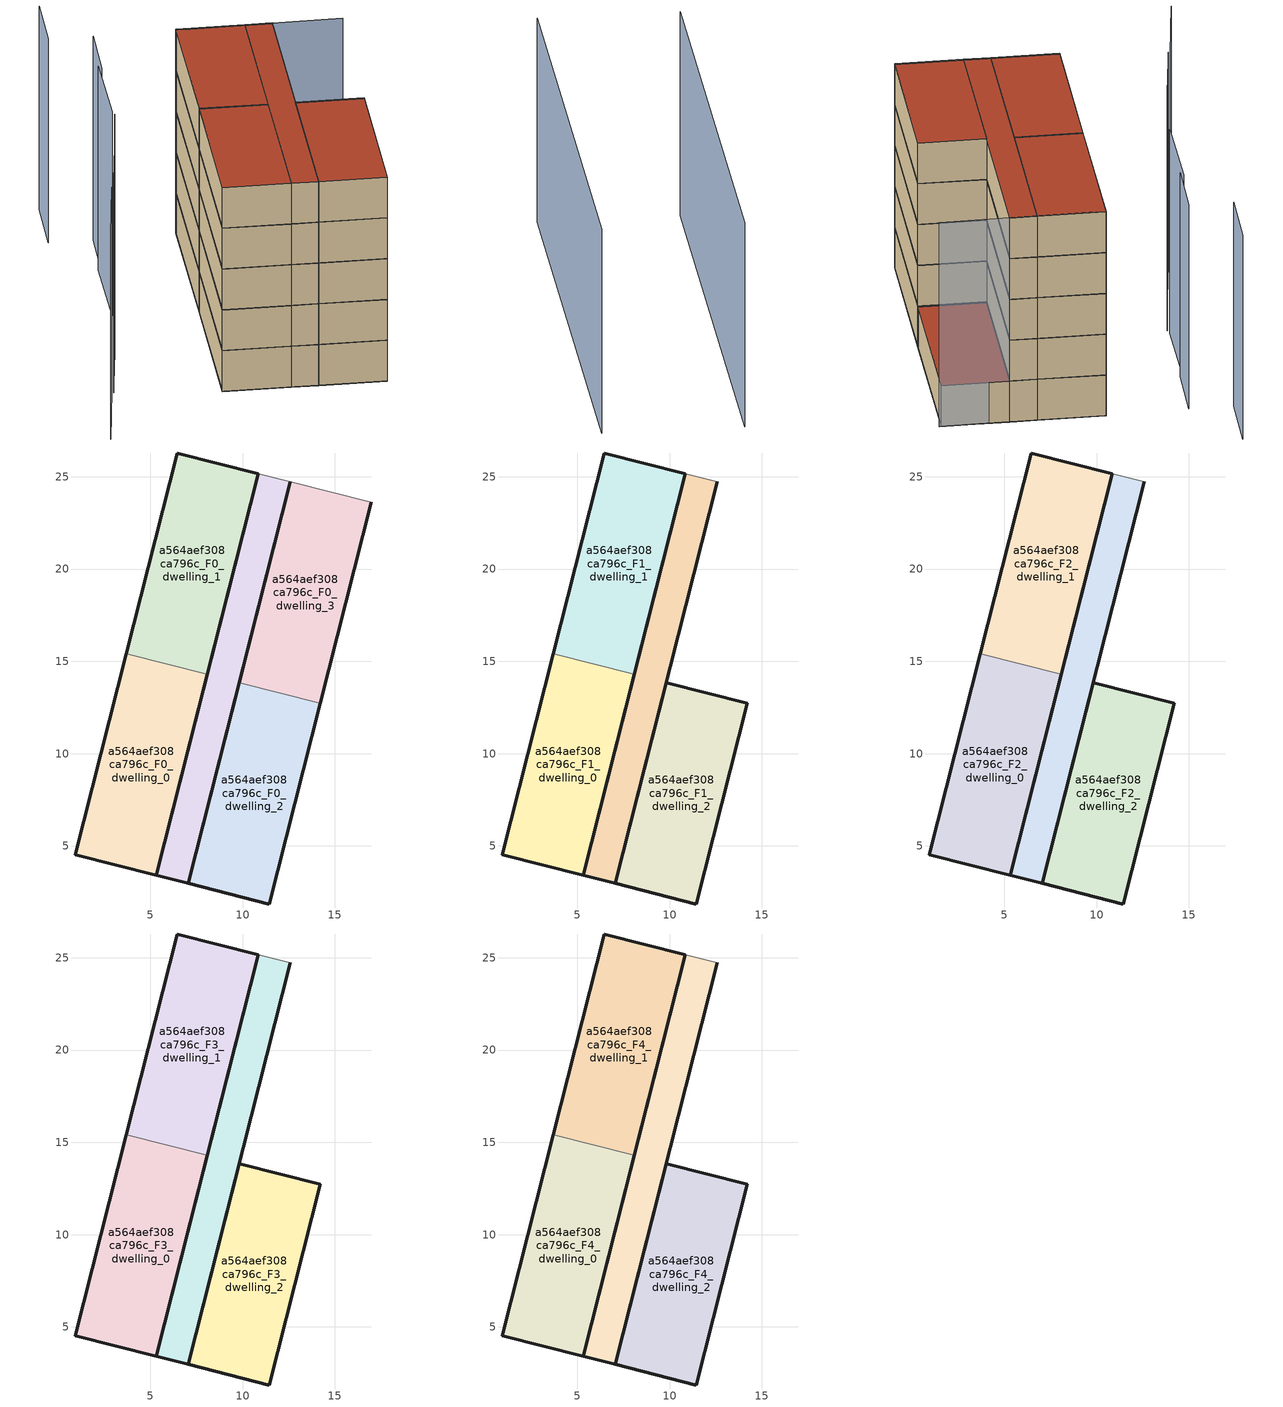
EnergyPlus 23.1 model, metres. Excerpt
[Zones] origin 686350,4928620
a564aef308ca796c_F0_dwelling_0
 floor ground (EU_floor_Construction): 5.31,3.42 8.08,14.29 3.7,15.41 0.93,4.53 z0
 wall outside (EU_wall_Construction): 8.08,14.29 5.31,3.42 0.93,4.53 3.7,15.41 z0:3
 wall to a564aef308ca796c_F0_dwelling_1 (EU_wall_Construction): 3.7,15.41 8.08,14.29 z0:3
a564aef308ca796c_F0_dwelling_1
 floor ground (EU_floor_Construction): 8.08,14.29 10.84,25.17 6.46,26.28 3.7,15.41 z0
 wall outside (EU_wall_Construction): 3.7,15.41 6.46,26.28 10.84,25.17 8.08,14.29 z0:3
a564aef308ca796c_F0_dwelling_2
 floor ground (EU_floor_Construction): 11.44,1.86 14.21,12.74 9.82,13.85 7.06,2.97 z0
 wall outside (EU_wall_Construction): 14.21,12.74 11.44,1.86 7.06,2.97 9.82,13.85 z0:3
 wall to a564aef308ca796c_F0_dwelling_3 (EU_wall_Construction): 9.82,13.85 14.21,12.74 z0:3
a564aef308ca796c_F0_dwelling_3
 floor ground (EU_floor_Construction): 14.21,12.74 16.97,23.61 12.59,24.73 9.82,13.85 z0
 wall outside (EU_wall_Construction): 9.82,13.85 12.59,24.73 / 16.97,23.61 14.21,12.74 z0:3
 wall adiabatic (EU_wall_Construction): 12.59,24.73 16.97,23.61 z0:3
 roof outside (EU_roof_Construction): 16.97,23.61 14.21,12.74 9.82,13.85 12.59,24.73 z3
a564aef308ca796c_F0_circulation
 floor ground (EU_floor_Construction): 7.06,2.97 12.59,24.73 10.84,25.17 5.31,3.42 z0
 wall outside (EU_wall_Construction): 12.59,24.73 7.06,2.97 5.31,3.42 10.84,25.17 z0:3
 wall adiabatic (EU_wall_Construction): 10.84,25.17 12.59,24.73 z0:3
a564aef308ca796c_F1_dwelling_0
 floor to a564aef308ca796c_F0_dwelling_0 (EU_floor_Construction): 5.31,3.42 8.08,14.29 3.7,15.41 0.93,4.53 z3
 wall outside (EU_wall_Construction): 8.08,14.29 5.31,3.42 0.93,4.53 3.7,15.41 z3:6
 wall to a564aef308ca796c_F1_dwelling_1 (EU_wall_Construction): 3.7,15.41 8.08,14.29 z3:6
a564aef308ca796c_F1_dwelling_1
 floor to a564aef308ca796c_F0_dwelling_1 (EU_floor_Construction): 8.08,14.29 10.84,25.17 6.46,26.28 3.7,15.41 z3
 wall outside (EU_wall_Construction): 3.7,15.41 6.46,26.28 10.84,25.17 8.08,14.29 z3:6
a564aef308ca796c_F1_dwelling_2
 floor to a564aef308ca796c_F0_dwelling_2 (EU_floor_Construction): 11.44,1.86 14.21,12.74 9.82,13.85 7.06,2.97 z3
 wall outside (EU_wall_Construction): 7.06,2.97 9.82,13.85 14.21,12.74 11.44,1.86 7.06,2.97 z3:6
a564aef308ca796c_F1_circulation
 floor to a564aef308ca796c_F0_circulation (EU_floor_Construction): 7.06,2.97 12.59,24.73 10.84,25.17 5.31,3.42 z3
 wall outside (EU_wall_Construction): 12.59,24.73 7.06,2.97 5.31,3.42 10.84,25.17 z3:6
 wall adiabatic (EU_wall_Construction): 10.84,25.17 12.59,24.73 z3:6
a564aef308ca796c_F2_dwelling_0
 floor to a564aef308ca796c_F1_dwelling_0 (EU_floor_Construction): 5.31,3.42 8.08,14.29 3.7,15.41 0.93,4.53 z6
 wall outside (EU_wall_Construction): 8.08,14.29 5.31,3.42 0.93,4.53 3.7,15.41 z6:9
 wall to a564aef308ca796c_F2_dwelling_1 (EU_wall_Construction): 3.7,15.41 8.08,14.29 z6:9
a564aef308ca796c_F2_dwelling_1
 floor to a564aef308ca796c_F1_dwelling_1 (EU_floor_Construction): 8.08,14.29 10.84,25.17 6.46,26.28 3.7,15.41 z6
 wall outside (EU_wall_Construction): 3.7,15.41 6.46,26.28 10.84,25.17 8.08,14.29 z6:9
a564aef308ca796c_F2_dwelling_2
 floor to a564aef308ca796c_F1_dwelling_2 (EU_floor_Construction): 11.44,1.86 14.21,12.74 9.82,13.85 7.06,2.97 z6
 wall outside (EU_wall_Construction): 7.06,2.97 9.82,13.85 14.21,12.74 11.44,1.86 7.06,2.97 z6:9
a564aef308ca796c_F2_circulation
 floor to a564aef308ca796c_F1_circulation (EU_floor_Construction): 7.06,2.97 12.59,24.73 10.84,25.17 5.31,3.42 z6
 wall outside (EU_wall_Construction): 12.59,24.73 7.06,2.97 5.31,3.42 10.84,25.17 z6:9
 wall adiabatic (EU_wall_Construction): 10.84,25.17 12.59,24.73 z6:9
a564aef308ca796c_F3_dwelling_0
 floor to a564aef308ca796c_F2_dwelling_0 (EU_floor_Construction): 5.31,3.42 8.08,14.29 3.7,15.41 0.93,4.53 z9
 wall outside (EU_wall_Construction): 8.08,14.29 5.31,3.42 0.93,4.53 3.7,15.41 z9:12
 wall to a564aef308ca796c_F3_dwelling_1 (EU_wall_Construction): 3.7,15.41 8.08,14.29 z9:12
a564aef308ca796c_F3_dwelling_1
 floor to a564aef308ca796c_F2_dwelling_1 (EU_floor_Construction): 8.08,14.29 10.84,25.17 6.46,26.28 3.7,15.41 z9
 wall outside (EU_wall_Construction): 3.7,15.41 6.46,26.28 10.84,25.17 8.08,14.29 z9:12
a564aef308ca796c_F3_dwelling_2
 floor to a564aef308ca796c_F2_dwelling_2 (EU_floor_Construction): 11.44,1.86 14.21,12.74 9.82,13.85 7.06,2.97 z9
 wall outside (EU_wall_Construction): 7.06,2.97 9.82,13.85 14.21,12.74 11.44,1.86 7.06,2.97 z9:12
a564aef308ca796c_F3_circulation
 floor to a564aef308ca796c_F2_circulation (EU_floor_Construction): 7.06,2.97 12.59,24.73 10.84,25.17 5.31,3.42 z9
 wall outside (EU_wall_Construction): 12.59,24.73 7.06,2.97 5.31,3.42 10.84,25.17 z9:12
 wall adiabatic (EU_wall_Construction): 10.84,25.17 12.59,24.73 z9:12
a564aef308ca796c_F4_dwelling_0
 floor to a564aef308ca796c_F3_dwelling_0 (EU_floor_Construction): 5.31,3.42 8.08,14.29 3.7,15.41 0.93,4.53 z12
 wall outside (EU_wall_Construction): 8.08,14.29 5.31,3.42 0.93,4.53 3.7,15.41 z12:15
 wall to a564aef308ca796c_F4_dwelling_1 (EU_wall_Construction): 3.7,15.41 8.08,14.29 z12:15
 roof outside (EU_roof_Construction): 8.08,14.29 5.31,3.42 0.93,4.53 3.7,15.41 z15
a564aef308ca796c_F4_dwelling_1
 floor to a564aef308ca796c_F3_dwelling_1 (EU_floor_Construction): 8.08,14.29 10.84,25.17 6.46,26.28 3.7,15.41 z12
 wall outside (EU_wall_Construction): 3.7,15.41 6.46,26.28 10.84,25.17 8.08,14.29 z12:15
 roof outside (EU_roof_Construction): 10.84,25.17 8.08,14.29 3.7,15.41 6.46,26.28 z15
a564aef308ca796c_F4_dwelling_2
 floor to a564aef308ca796c_F3_dwelling_2 (EU_floor_Construction): 11.44,1.86 14.21,12.74 9.82,13.85 7.06,2.97 z12
 wall outside (EU_wall_Construction): 7.06,2.97 9.82,13.85 14.21,12.74 11.44,1.86 7.06,2.97 z12:15
 roof outside (EU_roof_Construction): 14.21,12.74 11.44,1.86 7.06,2.97 9.82,13.85 z15
a564aef308ca796c_F4_circulation
 floor to a564aef308ca796c_F3_circulation (EU_floor_Construction): 7.06,2.97 12.59,24.73 10.84,25.17 5.31,3.42 z12
 wall outside (EU_wall_Construction): 12.59,24.73 7.06,2.97 5.31,3.42 10.84,25.17 z12:15
 wall adiabatic (EU_wall_Construction): 10.84,25.17 12.59,24.73 z12:15
 roof outside (EU_roof_Construction): 12.59,24.73 7.06,2.97 5.31,3.42 10.84,25.17 z15
shading: 21.65,-10.12 28.85,18.87 / -5.73,7.26 -8.29,1.09 / -3.94,11.3 -5.69,7.03 / -1.72,16.67 -3.91,11.29 / -0.17,23.37 -1.73,17.07 / 1.1,27.38 -0.06,23.03 / -0.57,32.62 -1.77,28.15 / 17.1,23.63 7.06,26.01 z0:15
[Building]
EU S2 Campaign: North Axis=0; Terrain=City; Solar Distribution=FullExterior
[Site:Location]
Bologna: Latitude=44.5; Longitude=11.25; Time Zone=1; Elevation=37
[SizingPeriod:WeatherFileDays]
AnnualSizingPeriod: Begin Month=1; Begin Day of Month=1; End Month=12; End Day of Month=31; Day of Week for Start Day=Monday; Use Weather File Daylight Saving Period=No; Use Weather File Rain and Snow Indicators=No
[MATERIAL]
EU_InternalMass_Material: Roughness=MediumRough; Thickness=0.1; Conductivity=1; Density=1800; Specific Heat=900; Thermal Absorptance=0.9; Solar Absorptance=0.7; Visible Absorptance=0.7
[MATERIAL:NOMASS] Roughness=MediumRough; Thermal Absorptance=0.9; Solar Absorptance=0.7; Visible Absorptance=0.7
Name | Thermal Resistance
EU_wall_NoMass | 0.905828
EU_roof_NoMass | 0.37593
EU_floor_NoMass | 0.67114
[CONSTRUCTION]
EU_wall_Construction: EU_wall_NoMass
EU_roof_Construction: EU_roof_NoMass
EU_floor_Construction: EU_floor_NoMass
EU_InternalMass_Construction: EU_InternalMass_Material
[ZONE] Type=1; Multiplier=1; Ceiling Height=autocalculate; Floor Area=autocalculate; Part of Total Floor Area=Yes
Name | Volume
a564aef308ca796c_F0_dwelling_0; a564aef308ca796c_F1_dwelling_0; a564aef308ca796c_F2_dwelling_0; a564aef308ca796c_F3_dwelling_0; a564aef308ca796c_F4_dwelling_0 | 152.25
a564aef308ca796c_F0_dwelling_1; a564aef308ca796c_F1_dwelling_1; a564aef308ca796c_F2_dwelling_1; a564aef308ca796c_F3_dwelling_1; a564aef308ca796c_F4_dwelling_1 | 152.247
a564aef308ca796c_F0_dwelling_2; a564aef308ca796c_F1_dwelling_2; a564aef308ca796c_F2_dwelling_2; a564aef308ca796c_F3_dwelling_2; a564aef308ca796c_F4_dwelling_2; a564aef308ca796c_F0_dwelling_3 | 152.262
a564aef308ca796c_F0_circulation; a564aef308ca796c_F1_circulation; a564aef308ca796c_F2_circulation; a564aef308ca796c_F3_circulation; a564aef308ca796c_F4_circulation | 121.172
[INTERNALMASS] Construction=EU_InternalMass_Construction
Name | Zone or ZoneList | Surface Area
a564aef308ca796c_F0_dwelling_0_EU_InternalMass | a564aef308ca796c_F0_dwelling_0 | 50.747
a564aef308ca796c_F0_dwelling_1_EU_InternalMass | a564aef308ca796c_F0_dwelling_1 | 50.747
a564aef308ca796c_F0_dwelling_2_EU_InternalMass | a564aef308ca796c_F0_dwelling_2 | 50.7479
a564aef308ca796c_F0_dwelling_3_EU_InternalMass | a564aef308ca796c_F0_dwelling_3 | 50.7479
a564aef308ca796c_F1_dwelling_0_EU_InternalMass | a564aef308ca796c_F1_dwelling_0 | 50.747
a564aef308ca796c_F1_dwelling_1_EU_InternalMass | a564aef308ca796c_F1_dwelling_1 | 50.747
a564aef308ca796c_F1_dwelling_2_EU_InternalMass | a564aef308ca796c_F1_dwelling_2 | 101.496
a564aef308ca796c_F2_dwelling_0_EU_InternalMass | a564aef308ca796c_F2_dwelling_0 | 50.747
a564aef308ca796c_F2_dwelling_1_EU_InternalMass | a564aef308ca796c_F2_dwelling_1 | 50.747
a564aef308ca796c_F2_dwelling_2_EU_InternalMass | a564aef308ca796c_F2_dwelling_2 | 101.496
a564aef308ca796c_F3_dwelling_0_EU_InternalMass | a564aef308ca796c_F3_dwelling_0 | 50.747
a564aef308ca796c_F3_dwelling_1_EU_InternalMass | a564aef308ca796c_F3_dwelling_1 | 50.747
a564aef308ca796c_F3_dwelling_2_EU_InternalMass | a564aef308ca796c_F3_dwelling_2 | 101.496
a564aef308ca796c_F4_dwelling_0_EU_InternalMass | a564aef308ca796c_F4_dwelling_0 | 50.747
a564aef308ca796c_F4_dwelling_1_EU_InternalMass | a564aef308ca796c_F4_dwelling_1 | 50.747
a564aef308ca796c_F4_dwelling_2_EU_InternalMass | a564aef308ca796c_F4_dwelling_2 | 101.496
[OTHEREQUIPMENT] Fuel Type=Electricity; Design Level Calculation Method=Watts/Area; Power per Zone Floor Area=1; Fraction Latent=0; Fraction Radiant=0; Fraction Lost=0; Carbon Dioxide Generation Rate=0; EndUse Subcategory=EU_Step8_InternalGains
Name | Zone or ZoneList or Space or SpaceList | Schedule
EU_Step8_InternalGain_a564aef308ca796c_F0_dwelling_0_f000 | a564aef308ca796c_F0_dwelling_0 | EU_Step8_GainSchedule_a564aef308ca796c_F0_dwelling_0_f000
EU_Step8_InternalGain_a564aef308ca796c_F0_dwelling_1_f000 | a564aef308ca796c_F0_dwelling_1 | EU_Step8_GainSchedule_a564aef308ca796c_F0_dwelling_1_f000
EU_Step8_InternalGain_a564aef308ca796c_F0_dwelling_2_f000 | a564aef308ca796c_F0_dwelling_2 | EU_Step8_GainSchedule_a564aef308ca796c_F0_dwelling_2_f000
EU_Step8_InternalGain_a564aef308ca796c_F0_dwelling_3_f000 | a564aef308ca796c_F0_dwelling_3 | EU_Step8_GainSchedule_a564aef308ca796c_F0_dwelling_3_f000
EU_Step8_InternalGain_a564aef308ca796c_F1_dwelling_0_f000 | a564aef308ca796c_F1_dwelling_0 | EU_Step8_GainSchedule_a564aef308ca796c_F1_dwelling_0_f000
EU_Step8_InternalGain_a564aef308ca796c_F1_dwelling_1_f000 | a564aef308ca796c_F1_dwelling_1 | EU_Step8_GainSchedule_a564aef308ca796c_F1_dwelling_1_f000
EU_Step8_InternalGain_a564aef308ca796c_F1_dwelling_2_f000 | a564aef308ca796c_F1_dwelling_2 | EU_Step8_GainSchedule_a564aef308ca796c_F1_dwelling_2_f000
EU_Step8_InternalGain_a564aef308ca796c_F2_dwelling_0_f000 | a564aef308ca796c_F2_dwelling_0 | EU_Step8_GainSchedule_a564aef308ca796c_F2_dwelling_0_f000
EU_Step8_InternalGain_a564aef308ca796c_F2_dwelling_1_f000 | a564aef308ca796c_F2_dwelling_1 | EU_Step8_GainSchedule_a564aef308ca796c_F2_dwelling_1_f000
EU_Step8_InternalGain_a564aef308ca796c_F2_dwelling_2_f000 | a564aef308ca796c_F2_dwelling_2 | EU_Step8_GainSchedule_a564aef308ca796c_F2_dwelling_2_f000
EU_Step8_InternalGain_a564aef308ca796c_F3_dwelling_0_f000 | a564aef308ca796c_F3_dwelling_0 | EU_Step8_GainSchedule_a564aef308ca796c_F3_dwelling_0_f000
EU_Step8_InternalGain_a564aef308ca796c_F3_dwelling_1_f000 | a564aef308ca796c_F3_dwelling_1 | EU_Step8_GainSchedule_a564aef308ca796c_F3_dwelling_1_f000
EU_Step8_InternalGain_a564aef308ca796c_F3_dwelling_2_f000 | a564aef308ca796c_F3_dwelling_2 | EU_Step8_GainSchedule_a564aef308ca796c_F3_dwelling_2_f000
EU_Step8_InternalGain_a564aef308ca796c_F4_dwelling_0_f000 | a564aef308ca796c_F4_dwelling_0 | EU_Step8_GainSchedule_a564aef308ca796c_F4_dwelling_0_f000
EU_Step8_InternalGain_a564aef308ca796c_F4_dwelling_1_f000 | a564aef308ca796c_F4_dwelling_1 | EU_Step8_GainSchedule_a564aef308ca796c_F4_dwelling_1_f000
EU_Step8_InternalGain_a564aef308ca796c_F4_dwelling_2_f000 | a564aef308ca796c_F4_dwelling_2 | EU_Step8_GainSchedule_a564aef308ca796c_F4_dwelling_2_f000
[ZONEINFILTRATION:DESIGNFLOWRATE] Schedule=EU_AlwaysOn; Design Flow Rate Calculation Method=Flow/Area; Flow Rate per Floor Area=0.0005; Constant Term Coefficient=1; Temperature Term Coefficient=0; Velocity Term Coefficient=0; Velocity Squared Term Coefficient=0
Name | Zone or ZoneList or Space or SpaceList
EU_Circulation_Infiltration_a564aef308ca796c_F0_circulation | a564aef308ca796c_F0_circulation
EU_Circulation_Infiltration_a564aef308ca796c_F1_circulation | a564aef308ca796c_F1_circulation
EU_Circulation_Infiltration_a564aef308ca796c_F2_circulation | a564aef308ca796c_F2_circulation
EU_Circulation_Infiltration_a564aef308ca796c_F3_circulation | a564aef308ca796c_F3_circulation
EU_Circulation_Infiltration_a564aef308ca796c_F4_circulation | a564aef308ca796c_F4_circulation
[ZONEVENTILATION:DESIGNFLOWRATE] Schedule=EU_AlwaysOn; Design Flow Rate Calculation Method=AirChanges/Hour; Air Changes per Hour=0.73129; Ventilation Type=Natural; Fan Pressure Rise=0; Fan Total Efficiency=1; Constant Term Coefficient=1; Temperature Term Coefficient=0; Velocity Term Coefficient=0; Velocity Squared Term Coefficient=0; Minimum Indoor Temperature=-100; Maximum Indoor Temperature=100; Delta Temperature=-100; Minimum Outdoor Temperature=-100; Maximum Outdoor Temperature=100; Maximum Wind Speed=40
Name | Zone or ZoneList or Space or SpaceList
EU_ConstantAir_a564aef308ca796c_F0_dwelling_0 | a564aef308ca796c_F0_dwelling_0
EU_ConstantAir_a564aef308ca796c_F0_dwelling_1 | a564aef308ca796c_F0_dwelling_1
EU_ConstantAir_a564aef308ca796c_F0_dwelling_2 | a564aef308ca796c_F0_dwelling_2
EU_ConstantAir_a564aef308ca796c_F0_dwelling_3 | a564aef308ca796c_F0_dwelling_3
EU_ConstantAir_a564aef308ca796c_F1_dwelling_0 | a564aef308ca796c_F1_dwelling_0
EU_ConstantAir_a564aef308ca796c_F1_dwelling_1 | a564aef308ca796c_F1_dwelling_1
EU_ConstantAir_a564aef308ca796c_F1_dwelling_2 | a564aef308ca796c_F1_dwelling_2
EU_ConstantAir_a564aef308ca796c_F2_dwelling_0 | a564aef308ca796c_F2_dwelling_0
EU_ConstantAir_a564aef308ca796c_F2_dwelling_1 | a564aef308ca796c_F2_dwelling_1
EU_ConstantAir_a564aef308ca796c_F2_dwelling_2 | a564aef308ca796c_F2_dwelling_2
EU_ConstantAir_a564aef308ca796c_F3_dwelling_0 | a564aef308ca796c_F3_dwelling_0
EU_ConstantAir_a564aef308ca796c_F3_dwelling_1 | a564aef308ca796c_F3_dwelling_1
EU_ConstantAir_a564aef308ca796c_F3_dwelling_2 | a564aef308ca796c_F3_dwelling_2
EU_ConstantAir_a564aef308ca796c_F4_dwelling_0 | a564aef308ca796c_F4_dwelling_0
EU_ConstantAir_a564aef308ca796c_F4_dwelling_1 | a564aef308ca796c_F4_dwelling_1
EU_ConstantAir_a564aef308ca796c_F4_dwelling_2 | a564aef308ca796c_F4_dwelling_2
[HVACTEMPLATE:THERMOSTAT] Constant Heating Setpoint=20; Constant Cooling Setpoint=50
EU_HeatOnly_a564aef308ca796c_F0_dwelling_0; EU_HeatOnly_a564aef308ca796c_F0_dwelling_1; EU_HeatOnly_a564aef308ca796c_F0_dwelling_2; EU_HeatOnly_a564aef308ca796c_F0_dwelling_3; EU_HeatOnly_a564aef308ca796c_F1_dwelling_0; EU_HeatOnly_a564aef308ca796c_F1_dwelling_1; EU_HeatOnly_a564aef308ca796c_F1_dwelling_2; EU_HeatOnly_a564aef308ca796c_F2_dwelling_0; EU_HeatOnly_a564aef308ca796c_F2_dwelling_1; EU_HeatOnly_a564aef308ca796c_F2_dwelling_2; EU_HeatOnly_a564aef308ca796c_F3_dwelling_0; EU_HeatOnly_a564aef308ca796c_F3_dwelling_1; EU_HeatOnly_a564aef308ca796c_F3_dwelling_2; EU_HeatOnly_a564aef308ca796c_F4_dwelling_0; EU_HeatOnly_a564aef308ca796c_F4_dwelling_1; EU_HeatOnly_a564aef308ca796c_F4_dwelling_2
[HVACTEMPLATE:ZONE:IDEALLOADSAIRSYSTEM] System Availability Schedule=EU_AlwaysOn; Maximum Heating Supply Air Temperature=50; Minimum Cooling Supply Air Temperature=13; Maximum Heating Supply Air Humidity Ratio=0.0156; Minimum Cooling Supply Air Humidity Ratio=0.0077; Heating Limit=NoLimit; Cooling Limit=NoLimit; Heating Availability Schedule=EU_AlwaysOn; Cooling Availability Schedule=EU_CoolingOff; Dehumidification Control Type=ConstantSensibleHeatRatio; Cooling Sensible Heat Ratio=0.7; Dehumidification Setpoint=60; Humidification Control Type=None; Humidification Setpoint=30; Outdoor Air Method=None; Outdoor Air Flow Rate per Person=0.00944; Outdoor Air Flow Rate per Zone Floor Area=0; Outdoor Air Flow Rate per Zone=0; Demand Controlled Ventilation Type=None; Outdoor Air Economizer Type=NoEconomizer; Heat Recovery Type=None; Sensible Heat Recovery Effectiveness=0.7; Latent Heat Recovery Effectiveness=0.65
Name | Template Thermostat
a564aef308ca796c_F0_dwelling_0 | EU_HeatOnly_a564aef308ca796c_F0_dwelling_0
a564aef308ca796c_F0_dwelling_1 | EU_HeatOnly_a564aef308ca796c_F0_dwelling_1
a564aef308ca796c_F0_dwelling_2 | EU_HeatOnly_a564aef308ca796c_F0_dwelling_2
a564aef308ca796c_F0_dwelling_3 | EU_HeatOnly_a564aef308ca796c_F0_dwelling_3
a564aef308ca796c_F1_dwelling_0 | EU_HeatOnly_a564aef308ca796c_F1_dwelling_0
a564aef308ca796c_F1_dwelling_1 | EU_HeatOnly_a564aef308ca796c_F1_dwelling_1
a564aef308ca796c_F1_dwelling_2 | EU_HeatOnly_a564aef308ca796c_F1_dwelling_2
a564aef308ca796c_F2_dwelling_0 | EU_HeatOnly_a564aef308ca796c_F2_dwelling_0
a564aef308ca796c_F2_dwelling_1 | EU_HeatOnly_a564aef308ca796c_F2_dwelling_1
a564aef308ca796c_F2_dwelling_2 | EU_HeatOnly_a564aef308ca796c_F2_dwelling_2
a564aef308ca796c_F3_dwelling_0 | EU_HeatOnly_a564aef308ca796c_F3_dwelling_0
a564aef308ca796c_F3_dwelling_1 | EU_HeatOnly_a564aef308ca796c_F3_dwelling_1
a564aef308ca796c_F3_dwelling_2 | EU_HeatOnly_a564aef308ca796c_F3_dwelling_2
a564aef308ca796c_F4_dwelling_0 | EU_HeatOnly_a564aef308ca796c_F4_dwelling_0
a564aef308ca796c_F4_dwelling_1 | EU_HeatOnly_a564aef308ca796c_F4_dwelling_1
a564aef308ca796c_F4_dwelling_2 | EU_HeatOnly_a564aef308ca796c_F4_dwelling_2
[SIZING:ZONE] Zone Cooling Design Supply Air Temperature Input Method=SupplyAirTemperature; Zone Cooling Design Supply Air Temperature=13; Zone Heating Design Supply Air Temperature Input Method=SupplyAirTemperature; Zone Heating Design Supply Air Temperature=50; Zone Cooling Design Supply Air Humidity Ratio=0.008; Zone Heating Design Supply Air Humidity Ratio=0.008; Cooling Design Air Flow Method=DesignDay; Cooling Design Air Flow Rate=0; Cooling Minimum Air Flow per Zone Floor Area=0.000762; Cooling Minimum Air Flow=0; Cooling Minimum Air Flow Fraction=0.2; Heating Design Air Flow Method=DesignDay; Heating Design Air Flow Rate=0; Heating Maximum Air Flow per Zone Floor Area=0.002032; Heating Maximum Air Flow=0.141576; Heating Maximum Air Flow Fraction=0.3; Account for Dedicated Outdoor Air System=No; Dedicated Outdoor Air System Control Strategy=NeutralSupplyAir; Dedicated Outdoor Air Low Setpoint Temperature for Design=autosize; Dedicated Outdoor Air High Setpoint Temperature for Design=autosize; Zone Load Sizing Method=Sensible Load Only No Latent Load; Zone Latent Cooling Design Supply Air Humidity Ratio Input Method=HumidityRatioDifference; Zone Cooling Design Supply Air Humidity Ratio Difference=0.005; Zone Latent Heating Design Supply Air Humidity Ratio Input Method=HumidityRatioDifference; Zone Humidification Design Supply Air Humidity Ratio Difference=0.005
a564aef308ca796c_F0_dwelling_0; a564aef308ca796c_F0_dwelling_1; a564aef308ca796c_F0_dwelling_2; a564aef308ca796c_F0_dwelling_3; a564aef308ca796c_F1_dwelling_0; a564aef308ca796c_F1_dwelling_1; a564aef308ca796c_F1_dwelling_2; a564aef308ca796c_F2_dwelling_0; a564aef308ca796c_F2_dwelling_1; a564aef308ca796c_F2_dwelling_2; a564aef308ca796c_F3_dwelling_0; a564aef308ca796c_F3_dwelling_1; a564aef308ca796c_F3_dwelling_2; a564aef308ca796c_F4_dwelling_0; a564aef308ca796c_F4_dwelling_1; a564aef308ca796c_F4_dwelling_2
[SCHEDULE:CONSTANT]
Name | Hourly Value
EU_AlwaysOn | 1
EU_CoolingOff | 0
[SCHEDULE:FILE] Column Number=1; Rows to Skip at Top=0; Number of Hours of Data=8760; Column Separator=Comma; Interpolate to Timestep=No; Minutes per Item=60; Adjust Schedule for Daylight Savings=Yes
Name | File
EU_Step8_GainSchedule_a564aef308ca796c_F0_dwelling_0_f000 | ../../schedules/a564aef308ca796c/a564aef308ca796c_F0_dwelling_0_f000_gain.csv
EU_Step8_GainSchedule_a564aef308ca796c_F0_dwelling_1_f000 | ../../schedules/a564aef308ca796c/a564aef308ca796c_F0_dwelling_1_f000_gain.csv
EU_Step8_GainSchedule_a564aef308ca796c_F0_dwelling_2_f000 | ../../schedules/a564aef308ca796c/a564aef308ca796c_F0_dwelling_2_f000_gain.csv
EU_Step8_GainSchedule_a564aef308ca796c_F0_dwelling_3_f000 | ../../schedules/a564aef308ca796c/a564aef308ca796c_F0_dwelling_3_f000_gain.csv
EU_Step8_GainSchedule_a564aef308ca796c_F1_dwelling_0_f000 | ../../schedules/a564aef308ca796c/a564aef308ca796c_F1_dwelling_0_f000_gain.csv
EU_Step8_GainSchedule_a564aef308ca796c_F1_dwelling_1_f000 | ../../schedules/a564aef308ca796c/a564aef308ca796c_F1_dwelling_1_f000_gain.csv
EU_Step8_GainSchedule_a564aef308ca796c_F1_dwelling_2_f000 | ../../schedules/a564aef308ca796c/a564aef308ca796c_F1_dwelling_2_f000_gain.csv
EU_Step8_GainSchedule_a564aef308ca796c_F2_dwelling_0_f000 | ../../schedules/a564aef308ca796c/a564aef308ca796c_F2_dwelling_0_f000_gain.csv
EU_Step8_GainSchedule_a564aef308ca796c_F2_dwelling_1_f000 | ../../schedules/a564aef308ca796c/a564aef308ca796c_F2_dwelling_1_f000_gain.csv
EU_Step8_GainSchedule_a564aef308ca796c_F2_dwelling_2_f000 | ../../schedules/a564aef308ca796c/a564aef308ca796c_F2_dwelling_2_f000_gain.csv
EU_Step8_GainSchedule_a564aef308ca796c_F3_dwelling_0_f000 | ../../schedules/a564aef308ca796c/a564aef308ca796c_F3_dwelling_0_f000_gain.csv
EU_Step8_GainSchedule_a564aef308ca796c_F3_dwelling_1_f000 | ../../schedules/a564aef308ca796c/a564aef308ca796c_F3_dwelling_1_f000_gain.csv
EU_Step8_GainSchedule_a564aef308ca796c_F3_dwelling_2_f000 | ../../schedules/a564aef308ca796c/a564aef308ca796c_F3_dwelling_2_f000_gain.csv
EU_Step8_GainSchedule_a564aef308ca796c_F4_dwelling_0_f000 | ../../schedules/a564aef308ca796c/a564aef308ca796c_F4_dwelling_0_f000_gain.csv
EU_Step8_GainSchedule_a564aef308ca796c_F4_dwelling_1_f000 | ../../schedules/a564aef308ca796c/a564aef308ca796c_F4_dwelling_1_f000_gain.csv
EU_Step8_GainSchedule_a564aef308ca796c_F4_dwelling_2_f000 | ../../schedules/a564aef308ca796c/a564aef308ca796c_F4_dwelling_2_f000_gain.csv
